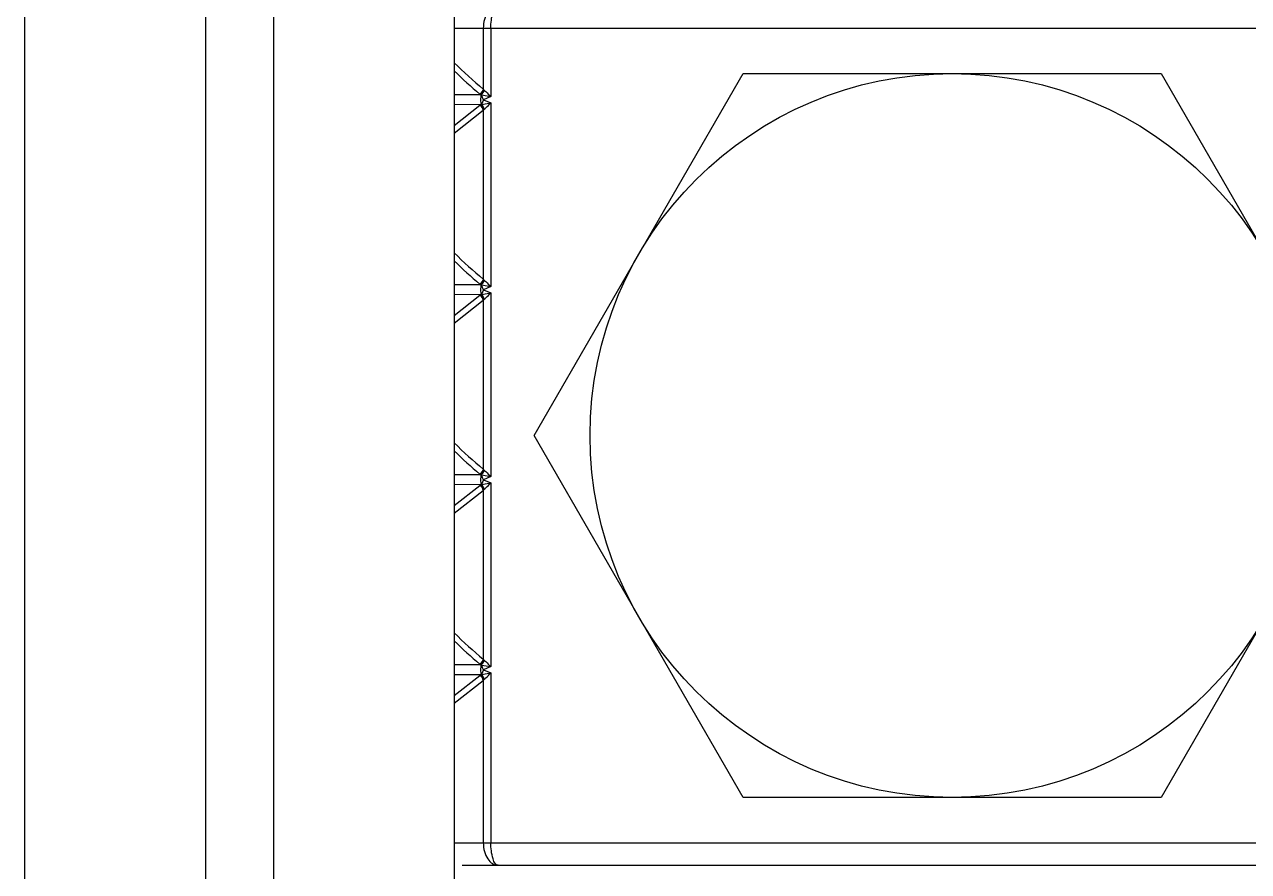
# Model space of a CAD drawing. Extents: x 27938 to 650306, y -92720 to 1524912.
# Drawn here: x 300564.7 to 300886.8, y 809690.8 to 809913.7 of the extents above; entities that cross this region are included whole.
import ezdxf

# ---------------------------------------------------------------- set-up
doc = ezdxf.new("R2010")
doc.units = 0
doc.header["$LTSCALE"] = 1000
doc.header["$MEASUREMENT"] = 0

msp = doc.modelspace()

# ---------------------------------------------------------------- linework, layer by layer
at = {"linetype": 'Continuous'}
for p, q in [((300564.69, 810344.87), (300564.69, 805603.84)), ((300612.32, 810344.87), (300612.32, 805603.84)), ((300630.18, 810344.87), (300630.18, 805603.84)), ((300677.8, 810344.87), (300677.8, 805603.84)), ((300677.8, 809912.66), (300939.75, 809912.66)), ((300685.43, 809912.66), (300685.43, 809896.66)), ((300687.41, 809912.66), (300687.41, 809894.7)), ((300698.79, 809805.5), (300753.78, 809900.76)), ((300753.78, 809900.76), (300863.77, 809900.76)), ((300863.77, 809900.76), (300918.76, 809805.5)), ((300684.8, 809895.17), (300677.8, 809895.17)), ((300684.92, 809895.14), (300684.8, 809895.17)), ((300684.96, 809895.12), (300687.41, 809894.7)), ((300685.6, 809896.47), (300685.43, 809896.66)), ((300687.41, 809894.7), (300685.51, 809893.87)), ((300685.67, 809896.4), (300685.6, 809896.47)), ((300684.76, 809892.56), (300677.8, 809892.58)), ((300677.8, 809887.09), (300684.52, 809892.39)), ((300684.76, 809892.56), (300684.92, 809892.59)), ((300684.92, 809892.59), (300684.96, 809892.62)), ((300685.51, 809893.87), (300684.96, 809892.62)), ((300684.96, 809892.62), (300687.41, 809893.04)), ((300685.51, 809893.87), (300687.41, 809893.04)), ((300687.41, 809893.04), (300687.41, 809844.7)), ((300677.8, 809885.05), (300685.43, 809891.08)), ((300685.43, 809891.08), (300685.57, 809891.25)), ((300685.43, 809891.08), (300685.43, 809846.66)), ((300685.57, 809891.25), (300685.65, 809891.32)), ((300685.65, 809891.32), (300685.7, 809891.36)), ((300685.6, 809846.46), (300685.43, 809846.66)), ((300685.67, 809846.39), (300685.6, 809846.46)), ((300684.8, 809845.16), (300677.8, 809845.16)), ((300684.92, 809845.13), (300684.8, 809845.16)), ((300684.96, 809845.12), (300687.41, 809844.7)), ((300685.51, 809843.86), (300684.96, 809842.61)), ((300687.41, 809844.7), (300685.51, 809843.86)), ((300685.51, 809843.86), (300687.41, 809843.03)), ((300684.76, 809842.55), (300677.8, 809842.57)), ((300677.8, 809837.08), (300684.52, 809842.39)), ((300677.8, 809835.04), (300685.43, 809841.08)), ((300684.76, 809842.55), (300684.92, 809842.59)), ((300684.92, 809842.59), (300684.96, 809842.61)), ((300684.96, 809842.61), (300687.41, 809843.03)), ((300685.43, 809841.08), (300685.57, 809841.24)), ((300685.43, 809841.08), (300685.43, 809796.65)), ((300685.57, 809841.24), (300685.65, 809841.31)), ((300685.65, 809841.31), (300685.7, 809841.36)), ((300687.41, 809843.03), (300687.41, 809794.69)), ((300753.78, 809710.25), (300698.79, 809805.5)), ((300918.76, 809805.5), (300863.77, 809710.25)), ((300684.8, 809795.16), (300677.8, 809795.16)), ((300684.92, 809795.13), (300684.8, 809795.16)), ((300684.96, 809795.11), (300687.41, 809794.69)), ((300685.6, 809796.46), (300685.43, 809796.65)), ((300685.67, 809796.39), (300685.6, 809796.46)), ((300684.76, 809792.55), (300677.8, 809792.57)), ((300677.8, 809787.07), (300684.52, 809792.38)), ((300684.76, 809792.55), (300684.92, 809792.58)), ((300684.92, 809792.58), (300684.96, 809792.6)), ((300685.51, 809793.86), (300684.96, 809792.6)), ((300684.96, 809792.6), (300687.41, 809793.03)), ((300687.41, 809794.69), (300685.51, 809793.86)), ((300685.51, 809793.86), (300687.41, 809793.03)), ((300687.41, 809793.03), (300687.41, 809744.68)), ((300677.8, 809785.04), (300685.43, 809791.07)), ((300685.43, 809791.07), (300685.57, 809791.23)), ((300685.43, 809791.07), (300685.43, 809746.64)), ((300685.57, 809791.23), (300685.65, 809791.31)), ((300685.65, 809791.31), (300685.7, 809791.35)), ((300685.6, 809746.45), (300685.43, 809746.64)), ((300684.8, 809745.15), (300677.8, 809745.15)), ((300684.92, 809745.12), (300684.8, 809745.15)), ((300684.96, 809745.1), (300687.41, 809744.68)), ((300685.51, 809743.85), (300684.96, 809742.6)), ((300687.41, 809744.68), (300685.51, 809743.85)), ((300685.51, 809743.85), (300687.41, 809743.02)), ((300685.67, 809746.38), (300685.6, 809746.45)), ((300684.76, 809742.54), (300677.8, 809742.56)), ((300677.8, 809737.07), (300684.52, 809742.37)), ((300677.8, 809735.03), (300685.43, 809741.06)), ((300684.76, 809742.54), (300684.92, 809742.57)), ((300684.92, 809742.57), (300684.96, 809742.6)), ((300684.96, 809742.6), (300687.41, 809743.02)), ((300685.43, 809741.06), (300685.57, 809741.23)), ((300685.43, 809741.06), (300685.43, 809698.35)), ((300685.57, 809741.23), (300685.65, 809741.3)), ((300685.65, 809741.3), (300685.7, 809741.34)), ((300687.41, 809743.02), (300687.41, 809698.35)), ((300863.77, 809710.25), (300753.78, 809710.25)), ((300677.8, 809698.35), (300939.75, 809698.35)), ((300679.89, 809692.39), (300937.66, 809692.39))]:
    msp.add_line(p, q, dxfattribs=at)
msp.add_circle((300808.78, 809805.5), 95.25, dxfattribs=at)
for centre, radius, start, end in [((300751.36, 809977.11), 104.01, 224.9882, 230.6634), ((300751.85, 809976.15), 105.17, 225.2411, 230.1872), ((300685.7, 809896.79), 1.85, 230.2237, 240.9585), ((300685.67, 809890.93), 1.86, 119.1442, 128.3025), ((300751.36, 809927.1), 104.01, 224.9882, 230.6634), ((300751.85, 809926.14), 105.17, 225.2411, 230.1872), ((300685.7, 809846.78), 1.85, 230.2237, 240.9585), ((300685.67, 809840.92), 1.86, 119.1442, 128.3025), ((300751.36, 809877.1), 104.01, 224.9882, 230.6634), ((300751.85, 809876.14), 105.17, 225.2411, 230.1872), ((300685.7, 809796.77), 1.85, 230.2237, 240.9585), ((300685.67, 809790.92), 1.86, 119.1442, 128.3025), ((300751.36, 809827.09), 104.01, 224.9882, 230.6634), ((300751.85, 809826.13), 105.17, 225.2411, 230.1872), ((300685.7, 809746.77), 1.85, 230.2237, 240.9585), ((300685.67, 809740.91), 1.86, 119.1442, 128.3025)]:
    msp.add_arc(centre, radius, start, end, dxfattribs=at)
for points, knots in [([(300689.33, 809918.62), (300688.82, 809918.61), (300687.71, 809918.25), (300686.45, 809916.89), (300685.62, 809914.94), (300685.43, 809913.44), (300685.43, 809912.66)], [0, 0, 0, 0, 0.195972, 0.42512, 0.697797, 1, 1, 1, 1]), ([(300687.41, 809912.66), (300687.41, 809914.1), (300687.63, 809916.04), (300688.39, 809918.06), (300689.05, 809918.61), (300689.33, 809918.62)], [0, 0, 0, 0, 0.657525, 0.871922, 1, 1, 1, 1]), ([(300684.94, 809895.16), (300684.85, 809894.98), (300684.58, 809894.15), (300684.64, 809893.19), (300684.92, 809892.59)], [0, 0, 0, 0, 0.236634, 1, 1, 1, 1]), ([(300685.51, 809893.87), (300685.46, 809893.99), (300685.27, 809894.42), (300685.04, 809894.84), (300684.94, 809895.16)], [0, 0, 0, 0, 0.285481, 1, 1, 1, 1]), ([(300685.67, 809896.4), (300685.81, 809896.28), (300686.4, 809895.72), (300686.97, 809895.15), (300687.41, 809894.7)], [0, 0, 0, 0, 0.225254, 1, 1, 1, 1]), ([(300685.7, 809891.36), (300685.84, 809891.49), (300686.42, 809892.03), (300686.98, 809892.6), (300687.41, 809893.04)], [0, 0, 0, 0, 0.226794, 1, 1, 1, 1]), ([(300685.67, 809846.39), (300685.81, 809846.27), (300686.4, 809845.72), (300686.97, 809845.14), (300687.41, 809844.7)], [0, 0, 0, 0, 0.225254, 1, 1, 1, 1]), ([(300684.94, 809845.15), (300684.85, 809844.97), (300684.58, 809844.14), (300684.64, 809843.19), (300684.92, 809842.59)], [0, 0, 0, 0, 0.236634, 1, 1, 1, 1]), ([(300685.51, 809843.86), (300685.46, 809843.99), (300685.27, 809844.42), (300685.04, 809844.83), (300684.94, 809845.15)], [0, 0, 0, 0, 0.285481, 1, 1, 1, 1]), ([(300685.7, 809841.36), (300685.84, 809841.48), (300686.42, 809842.03), (300686.98, 809842.59), (300687.41, 809843.03)], [0, 0, 0, 0, 0.226794, 1, 1, 1, 1]), ([(300684.94, 809795.15), (300684.85, 809794.96), (300684.58, 809794.14), (300684.64, 809793.18), (300684.92, 809792.58)], [0, 0, 0, 0, 0.236634, 1, 1, 1, 1]), ([(300685.51, 809793.86), (300685.46, 809793.98), (300685.27, 809794.41), (300685.04, 809794.83), (300684.94, 809795.15)], [0, 0, 0, 0, 0.285481, 1, 1, 1, 1]), ([(300685.67, 809796.39), (300685.81, 809796.27), (300686.4, 809795.71), (300686.97, 809795.13), (300687.41, 809794.69)], [0, 0, 0, 0, 0.225254, 1, 1, 1, 1]), ([(300685.7, 809791.35), (300685.84, 809791.47), (300686.42, 809792.02), (300686.98, 809792.59), (300687.41, 809793.03)], [0, 0, 0, 0, 0.226794, 1, 1, 1, 1]), ([(300684.94, 809745.14), (300684.85, 809744.96), (300684.58, 809744.13), (300684.64, 809743.17), (300684.92, 809742.57)], [0, 0, 0, 0, 0.236634, 1, 1, 1, 1]), ([(300685.51, 809743.85), (300685.46, 809743.97), (300685.27, 809744.4), (300685.04, 809744.82), (300684.94, 809745.14)], [0, 0, 0, 0, 0.285481, 1, 1, 1, 1]), ([(300685.67, 809746.38), (300685.81, 809746.26), (300686.4, 809745.7), (300686.97, 809745.13), (300687.41, 809744.68)], [0, 0, 0, 0, 0.225254, 1, 1, 1, 1]), ([(300685.7, 809741.34), (300685.84, 809741.47), (300686.42, 809742.01), (300686.98, 809742.58), (300687.41, 809743.02)], [0, 0, 0, 0, 0.226794, 1, 1, 1, 1]), ([(300685.43, 809698.35), (300685.43, 809697.56), (300685.62, 809696.07), (300686.45, 809694.12), (300687.71, 809692.76), (300688.82, 809692.39), (300689.33, 809692.39)], [0, 0, 0, 0, 0.302203, 0.57488, 0.804028, 1, 1, 1, 1]), ([(300689.33, 809692.39), (300689.05, 809692.39), (300688.39, 809692.95), (300687.63, 809694.97), (300687.41, 809696.91), (300687.41, 809698.35)], [0, 0, 0, 0, 0.128078, 0.342475, 1, 1, 1, 1])]:
    msp.add_open_spline(points, degree=3, knots=knots, dxfattribs=at)
for points in [[(300685.43, 809896.66), (300685.3, 809896.15), (300684.95, 809895.66), (300684.52, 809895.37)], [(300685.6, 809896.47), (300685.48, 809895.97), (300685.19, 809895.49), (300684.8, 809895.17)], [(300684.92, 809895.14), (300685.28, 809895.48), (300685.56, 809895.93), (300685.67, 809896.4)], [(300685.43, 809891.08), (300685.31, 809891.6), (300684.96, 809892.09), (300684.52, 809892.39)], [(300685.57, 809891.25), (300685.46, 809891.75), (300685.16, 809892.24), (300684.76, 809892.56)], [(300685.65, 809891.32), (300685.55, 809891.8), (300685.28, 809892.27), (300684.92, 809892.59)], [(300685.7, 809891.36), (300685.58, 809891.83), (300685.32, 809892.29), (300684.96, 809892.62)], [(300685.43, 809846.66), (300685.3, 809846.14), (300684.95, 809845.66), (300684.52, 809845.36)], [(300685.6, 809846.46), (300685.48, 809845.97), (300685.19, 809845.49), (300684.8, 809845.16)], [(300684.92, 809845.13), (300685.28, 809845.47), (300685.56, 809845.92), (300685.67, 809846.39)], [(300685.43, 809841.08), (300685.31, 809841.59), (300684.96, 809842.09), (300684.52, 809842.39)], [(300685.57, 809841.24), (300685.46, 809841.74), (300685.16, 809842.23), (300684.76, 809842.55)], [(300685.65, 809841.31), (300685.55, 809841.79), (300685.28, 809842.26), (300684.92, 809842.59)], [(300685.7, 809841.36), (300685.58, 809841.83), (300685.32, 809842.28), (300684.96, 809842.61)], [(300685.43, 809796.65), (300685.3, 809796.13), (300684.95, 809795.65), (300684.52, 809795.35)], [(300685.6, 809796.46), (300685.48, 809795.96), (300685.19, 809795.48), (300684.8, 809795.16)], [(300684.92, 809795.13), (300685.28, 809795.46), (300685.56, 809795.91), (300685.67, 809796.39)], [(300685.43, 809791.07), (300685.31, 809791.59), (300684.96, 809792.08), (300684.52, 809792.38)], [(300685.57, 809791.23), (300685.46, 809791.74), (300685.16, 809792.22), (300684.76, 809792.55)], [(300685.65, 809791.31), (300685.55, 809791.79), (300685.28, 809792.25), (300684.92, 809792.58)], [(300685.7, 809791.35), (300685.58, 809791.82), (300685.32, 809792.28), (300684.96, 809792.6)], [(300685.43, 809746.64), (300685.3, 809746.13), (300684.95, 809745.64), (300684.52, 809745.34)], [(300685.6, 809746.45), (300685.48, 809745.95), (300685.19, 809745.47), (300684.8, 809745.15)], [(300684.92, 809745.12), (300685.28, 809745.46), (300685.56, 809745.9), (300685.67, 809746.38)], [(300685.43, 809741.06), (300685.31, 809741.58), (300684.96, 809742.07), (300684.52, 809742.37)], [(300685.57, 809741.23), (300685.46, 809741.73), (300685.16, 809742.22), (300684.76, 809742.54)], [(300685.65, 809741.3), (300685.55, 809741.78), (300685.28, 809742.25), (300684.92, 809742.57)], [(300685.7, 809741.34), (300685.58, 809741.81), (300685.32, 809742.27), (300684.96, 809742.6)]]:
    msp.add_open_spline(points, degree=3, dxfattribs=at)

doc.saveas('drawing.dxf')
